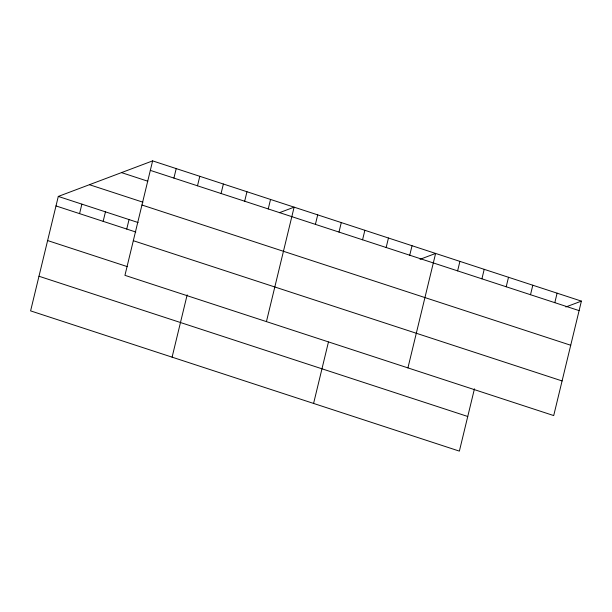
<?xml version="1.0" encoding="UTF-8"?>
<svg xmlns="http://www.w3.org/2000/svg" width="612" height="612" viewBox="0 0 612 612"><rect width="100%" height="100%" fill="white"/><g stroke="black" fill="none" stroke-linecap="round" stroke-linejoin="round"><path stroke-width="0.92" d="M152.625 160.88L124.94 275.339L553.707 415.571L581.4 301.119L152.625 160.88L58.293 196.429L30.6 310.881L459.375 451.121L474.445 388.819M79.575 213.634L81.87 204.14M103.16 221.345L105.455 211.851M126.738 229.056L129.04 219.563M173.915 178.092L176.21 168.598M197.492 185.803L199.795 176.31M172.094 357.163L187.165 294.862M221.077 193.514L223.372 184.021M244.662 201.226L246.957 191.732M268.24 208.937L270.542 199.451M266.434 321.614L294.12 207.162L279.424 212.701M315.41 224.367L317.704 214.873M338.987 232.078L341.289 222.584M313.589 403.438L328.445 342.032M362.572 239.789L364.867 230.296M386.157 247.508L388.452 238.014M409.734 255.219L412.037 245.726M407.929 367.896L435.614 253.437L420.054 259.304M457.615 270.879L459.91 261.385M481.912 278.827L484.214 269.334M506.208 286.768L508.511 277.274M530.512 294.716L532.807 285.223M554.809 302.665L557.104 293.171M565.832 306.979L581.4 301.119M150.33 170.373L579.105 310.613M121.497 172.615L147.798 181.213M89.421 184.694L142.933 202.197M141.953 205.012L570.721 345.252M58.293 196.429L138.105 222.531M55.99 205.923L135.81 232.025M133.317 240.7L562.091 380.939M47.614 240.554L127.434 266.664M38.977 276.242L467.752 416.481"/></g></svg>
